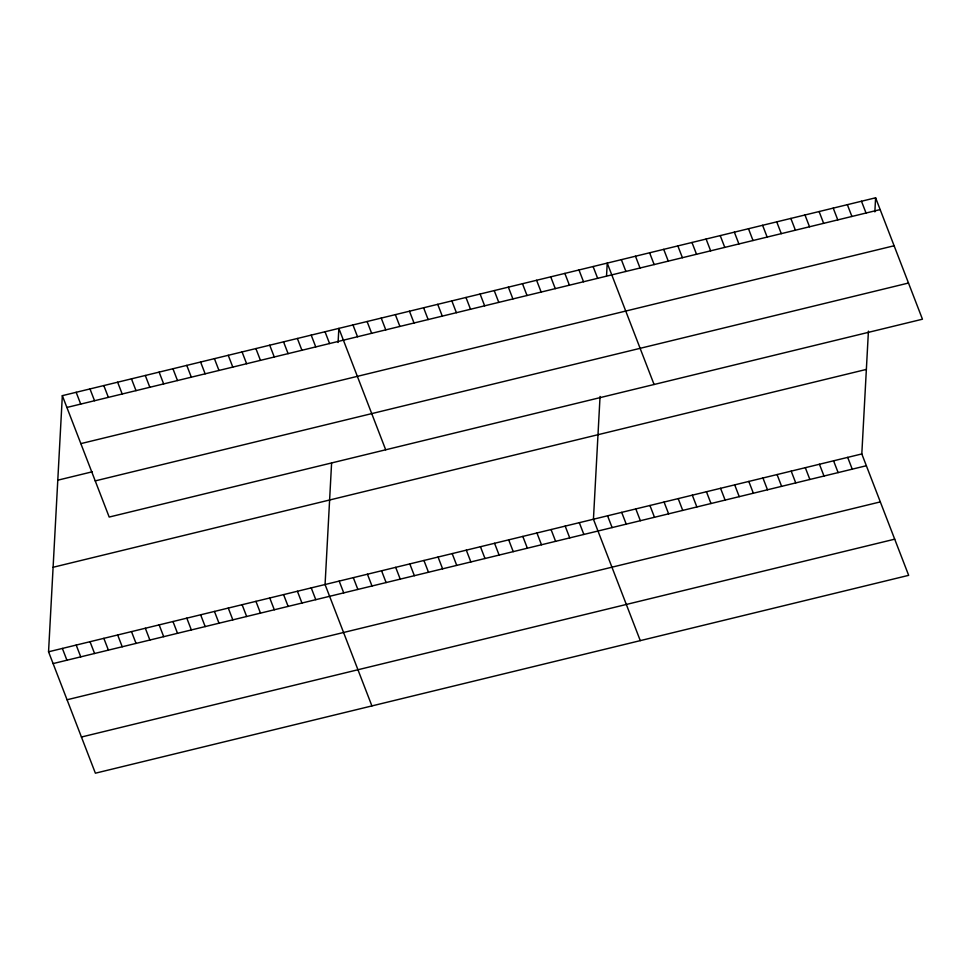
<?xml version="1.0" encoding="UTF-8"?>
<svg xmlns="http://www.w3.org/2000/svg" width="971" height="971" viewBox="0 0 971 971"><rect width="100%" height="100%" fill="white"/><g stroke="black" fill="none" stroke-linecap="round" stroke-linejoin="round"><path stroke-width="1.46" d="M868.426 331.147L861.811 453.943L908.662 575.342L95.389 773.195L48.55 651.796L62.338 395.658L875.611 197.805L922.45 319.204L109.189 517.058L62.338 395.658M331.596 463.058L325.067 584.53L371.905 705.929M338.09 342.472L338.855 328.392L385.693 449.791M600.054 396.447L593.439 519.23L640.277 640.629M606.547 275.776L607.227 263.092L654.078 384.492M874.847 211.896L875.611 197.805M66.89 407.456L880.151 209.59M80.848 443.626L894.109 245.76M57.787 480.184L92.354 471.772M95.231 480.888L908.492 283.034M53.102 567.27L866.363 369.417M48.55 651.796L861.811 453.943M53.102 663.581L866.363 465.728M67.06 699.763L880.321 501.898M81.43 737.025L894.704 539.172M861.483 201.24L866.035 213.025M847.355 204.675L851.907 216.46M833.227 208.11L837.779 219.895M819.111 211.544L823.651 223.342M804.983 214.992L809.523 226.777M790.855 218.426L795.407 230.212M776.727 221.861L781.279 233.647M762.599 225.296L767.151 237.082M847.695 457.377L852.235 469.163M748.483 228.731L753.023 240.517M833.567 460.812L838.119 472.598M734.355 232.166L738.907 243.952M819.439 464.247L823.991 476.033M720.227 235.601L724.779 247.387M805.311 467.682L809.863 479.468M706.099 239.036L710.651 250.834M791.195 471.117L795.735 482.915M691.983 242.483L696.523 254.268M777.067 474.552L781.619 486.35M677.855 245.918L682.407 257.703M762.939 477.999L767.491 489.785M663.727 249.353L668.279 261.138M748.811 481.434L753.362 493.219M649.599 252.788L654.151 264.573M734.695 484.869L739.234 496.654M635.483 256.223L640.023 268.008M720.567 488.304L725.119 500.089M621.355 259.658L625.907 271.443M706.439 491.739L710.99 503.524M692.311 495.174L696.862 506.959M593.099 266.527L597.651 278.325M678.195 498.609L682.734 510.406M578.983 269.974L583.522 281.76M664.067 502.056L668.618 513.841M564.855 273.409L569.407 285.195M649.939 505.49L654.49 517.276M550.727 276.844L555.278 288.63M635.811 508.925L640.362 520.711M536.599 280.279L541.15 292.065M621.695 512.36L626.234 524.146M522.483 283.714L527.022 295.5M607.567 515.795L612.106 527.581M508.355 287.149L512.906 298.934M494.227 290.584L498.778 302.382M579.311 522.665L583.862 534.451M480.099 294.031L484.65 305.816M565.183 526.1L569.734 537.898M465.971 297.466L470.522 309.251M551.067 529.547L555.606 541.333M451.855 300.901L456.394 312.686M536.939 532.982L541.49 544.767M437.727 304.336L442.278 316.121M522.811 536.417L527.362 548.202M423.599 307.771L428.15 319.556M508.683 539.852L513.234 551.637M409.471 311.205L414.022 322.991M494.567 543.287L499.106 555.072M395.355 314.64L399.894 326.426M480.439 546.722L484.99 558.507M381.227 318.075L385.778 329.873M466.311 550.156L470.862 561.954M367.099 321.522L371.65 333.308M452.183 553.591L456.734 565.389M352.971 324.957L357.522 336.743M438.067 557.038L442.606 568.824M423.939 560.473L428.49 572.259M325.03 331.754L329.57 343.54M409.811 563.908L414.362 575.694M311.193 335.116L315.745 346.902M395.683 567.343L400.234 579.129M297.369 338.478L301.92 350.264M381.567 570.778L386.106 582.564M283.544 341.841L288.096 353.638M367.439 574.213L371.99 585.999M269.72 345.203L274.271 357M353.31 577.648L357.862 589.446M255.895 348.577L260.446 360.362M339.182 581.095L343.734 592.88M242.07 351.939L246.622 363.724M228.246 355.301L232.797 367.087M311.23 587.892L315.781 599.677M214.421 358.663L218.973 370.449M297.405 591.254L301.957 603.04M200.596 362.025L205.148 373.811M283.581 594.616L288.132 606.402M186.772 365.387L191.323 377.173M269.756 597.978L274.308 609.764M172.947 368.749L177.487 380.547M255.931 601.34L260.483 613.126M159.123 372.111L163.662 383.909M242.107 604.702L246.658 616.5M145.298 375.486L149.837 387.271M228.282 608.077L232.834 619.862M131.461 378.848L136.013 390.633M214.457 611.439L219.009 623.224M117.637 382.21L122.188 393.995M200.633 614.801L205.184 626.586M103.812 385.572L108.364 397.357M186.808 618.163L191.36 629.948M89.987 388.934L94.539 400.72M172.984 621.525L177.523 633.31M76.163 392.296L80.714 404.082M159.159 624.887L163.698 636.673M145.334 628.249L149.874 640.035M131.498 631.611L136.049 643.409M117.673 634.985L122.225 646.771M103.848 638.348L108.4 650.133M90.024 641.71L94.575 653.495M76.199 645.072L80.751 656.857M62.375 648.434L66.926 660.219"/></g></svg>
